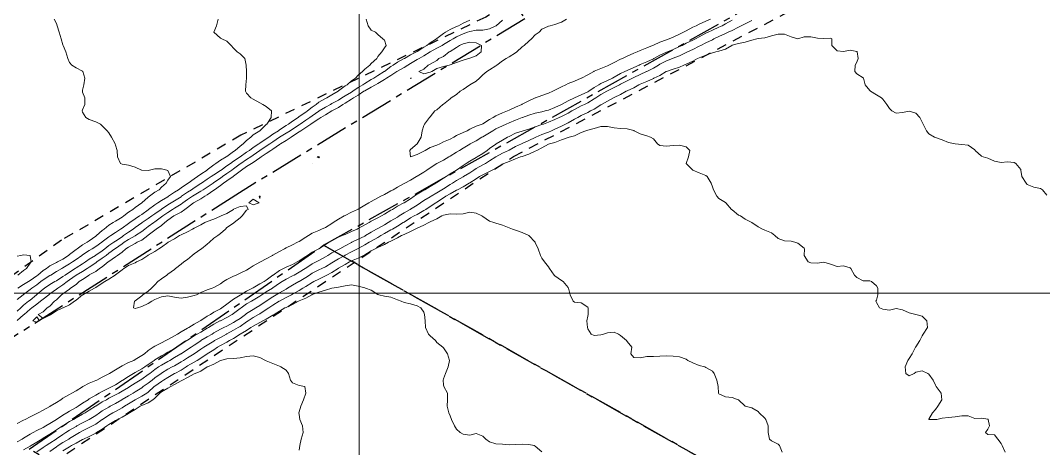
# Model space of a CAD drawing. Header units: centimetres. Extents: x 0 to 642158, y -847 to 649707.
# Drawn here: x 617041 to 617119, y 619975.5 to 620008.1 of the extents above; entities that cross this region are included whole.
import ezdxf

# ---------------------------------------------------------------- set-up
doc = ezdxf.new("R2010")
doc.units = ezdxf.units.CM
doc.header["$MEASUREMENT"] = 0
doc.linetypes.add('CENTERX2', pattern=[4, 2.5, -0.5, 0.5, -0.5])
doc.linetypes.add('JIS_02_0.7', pattern=[1.35, 0.75, -0.6])
for name, color, linetype, lineweight in [('MEV_grille', 254, 'Continuous', 9), ('WAL_parcellaire agricole', 7, 'JIS_02_0.7', 25), ('WAL_topographie 0.5', 253, 'Continuous', 20)]:
    doc.layers.add(name, color=color, linetype=linetype, lineweight=lineweight)
doc.layers.add('SPW_parcellaire cadastral', color=7, linetype='CENTERX2', lineweight=25, true_color=0xff0542)

# ---------------------------------------------------------------- blocks, each defined once
blk = doc.blocks.new('*U114')
at = {"layer": 'MEV_grille', "transparency": 33554687}
blk.add_lwpolyline([(-1338.461, 0), (1338.461, 0)], dxfattribs=at)
blk = doc.blocks.new('*U115')
at = {"layer": 'MEV_grille', "color": 0, "linetype": 'ByBlock', "lineweight": -2, "transparency": 16777216}
blk.add_blockref('*U114', (0, -2400), dxfattribs=at)
blk = doc.blocks.new('*U112')
at = {"layer": 'MEV_grille', "transparency": 33554687}
blk.add_lwpolyline([(0, 1825.476), (0, -1825.476)], dxfattribs=at)
blk = doc.blocks.new('*U113')
at = {"layer": 'MEV_grille', "color": 0, "linetype": 'ByBlock', "lineweight": -2, "transparency": 16777216}
blk.add_blockref('*U112', (1700, 0), dxfattribs=at)

msp = doc.modelspace()

# ---------------------------------------------------------------- linework, layer by layer
at = {"layer": 'SPW_parcellaire cadastral'}
for points in [[(617079.454, 620008.282), (617057.704, 619995.025), (617037.024, 619981.817), (616913.726, 620151.806), (616958.502, 620177.199), (617079.454, 620008.282)], [(617191.277, 619919.349), (617064.107, 619991.017), (617100.868, 620011.591), (617136.772, 620029.417), (617157.162, 620038.021), (617182.87, 620047.922), (617193.969, 620051.391), (617216.719, 620054.876), (617253.519, 620052.33), (617298.278, 620045.474), (617191.277, 619919.349)], [(617266.433, 619878.332), (617249.315, 619859.829), (617205.808, 619884.061), (617041.671, 619975.482), (617064.107, 619991.017), (617191.277, 619919.349), (617222.545, 619902.287), (617266.433, 619878.332)]]:
    msp.add_lwpolyline(points, dxfattribs=at)
at = {"layer": 'WAL_parcellaire agricole'}
for points in [[(617004.365, 620160.596), (617008.458, 620154.4), (617135.971, 620039.415), (617097.973, 620020.411), (617076.475, 620008.409), (617057.809, 619999.407), (617044.144, 619991.405), (617027.645, 619979.57), (617009.147, 619966.735), (616986.816, 619950.066), (616958.152, 619932.729), (616872.99, 619891.386), (616829.993, 619869.882)], [(616834.393, 619862.141), (616901.115, 619894.202), (616963.611, 619923.834), (616998.733, 619944.275), (617044.542, 619975.155), (617078.601, 619997.784), (617129.239, 620024.449), (617150.605, 620035.193), (617167.005, 620042.471), (617183.636, 620049.254), (617195.968, 620052.589), (617205.635, 620054.257), (617214.468, 620054.924), (617225.801, 620055.092), (617244.635, 620054.095), (617264.801, 620051.764), (617279.268, 620048.932), (617287.568, 620047.033), (617298.302, 620043.934), (617316.303, 620037.27), (617206.585, 619911.125), (617193.234, 619891.652), (617159.761, 619845.532), (616438.339, 619756.31)]]:
    msp.add_lwpolyline(points, dxfattribs=at)
at = {"layer": 'WAL_topographie 0.5'}
for points in [[(617067.368, 620008.25), (617067.5, 620007.75), (617067.75, 620007.417), (617068.063, 620007.25), (617068.25, 620007.074), (617068.643, 620006.75), (617068.75, 620006.635), (617068.889, 620006.25), (617068.75, 620006.071), (617068.55, 620005.75), (617068.25, 620005.412), (617068.164, 620005.25), (617067.75, 620004.879), (617067.632, 620004.75), (617067.25, 620004.439), (617067.088, 620004.25), (617066.75, 620003.976), (617066.535, 620003.75), (617066.25, 620003.559), (617065.905, 620003.25), (617065.75, 620003.161), (617065.25, 620002.784), (617065.214, 620002.75), (617064.75, 620002.489), (617064.362, 620002.25), (617064.25, 620002.202), (617063.75, 620001.924), (617063.549, 620001.75), (617063.25, 620001.55), (617062.876, 620001.25), (617062.75, 620001.164), (617062.25, 620000.818), (617062.168, 620000.75), (617061.75, 620000.478), (617061.438, 620000.25), (617061.25, 620000.138), (617060.75, 619999.811), (617060.669, 619999.75), (617060.25, 619999.486), (617059.935, 619999.25), (617059.75, 619999.127), (617059.25, 619998.794), (617059.188, 619998.75), (617058.75, 619998.46), (617058.472, 619998.25), (617058.25, 619998.103), (617057.75, 619997.754), (617057.744, 619997.75), (617057.25, 619997.416), (617057.012, 619997.25), (617056.75, 619997.068), (617056.301, 619996.75), (617056.25, 619996.715), (617055.75, 619996.382), (617055.556, 619996.25), (617055.25, 619996.055), (617054.8, 619995.75), (617054.75, 619995.717), (617054.25, 619995.389), (617054.045, 619995.25), (617053.75, 619995.064), (617053.294, 619994.75), (617053.25, 619994.721), (617052.75, 619994.407), (617052.502, 619994.25), (617052.25, 619994.094), (617051.75, 619993.765), (617051.727, 619993.75), (617051.25, 619993.424), (617051.018, 619993.25), (617050.75, 619993.059), (617050.298, 619992.75), (617050.25, 619992.716), (617049.75, 619992.363), (617049.601, 619992.25), (617049.25, 619992.012), (617048.874, 619991.75), (617048.75, 619991.673), (617048.25, 619991.342), (617048.116, 619991.25), (617047.75, 619990.991), (617047.442, 619990.75), (617047.25, 619990.606), (617046.75, 619990.255), (617046.742, 619990.25), (617046.25, 619989.947), (617045.972, 619989.75), (617045.75, 619989.603), (617045.25, 619989.288), (617045.191, 619989.25), (617044.75, 619988.977), (617044.411, 619988.75), (617044.25, 619988.635), (617043.75, 619988.314), (617043.642, 619988.25), (617043.25, 619988.018), (617042.85, 619987.75), (617042.75, 619987.675), (617042.25, 619987.26), (617042.238, 619987.25), (617041.75, 619986.847), (617041.631, 619986.75), (617041.25, 619986.443), (617041.035, 619986.25), (617040.75, 619985.986)], [(617056.071, 620008.25), (617055.962, 620007.75), (617055.75, 620007.25), (617056.25, 620006.81), (617056.365, 620006.75), (617056.75, 620006.558), (617057.058, 620006.25), (617057.25, 620006.033), (617057.533, 620005.75), (617057.75, 620005.599), (617058.109, 620005.25), (617058.214, 620004.75), (617058.239, 620004.25), (617058.24, 620003.75), (617058.192, 620003.25), (617058.169, 620002.75), (617058.25, 620002.615), (617058.578, 620002.25), (617058.75, 620002.156), (617059.25, 620001.87), (617059.489, 620001.75), (617059.75, 620001.6), (617060.139, 620001.25), (617060.123, 620000.75), (617059.798, 620000.25), (617059.75, 620000.215), (617059.266, 619999.75), (617059.25, 619999.74), (617058.75, 619999.421), (617058.573, 619999.25), (617058.25, 619999.011), (617057.996, 619998.75), (617057.75, 619998.573), (617057.387, 619998.25), (617057.25, 619998.157), (617056.75, 619997.784), (617056.7, 619997.75), (617056.25, 619997.508), (617055.89, 619997.25), (617055.75, 619997.159), (617055.25, 619996.762), (617055.237, 619996.75), (617054.75, 619996.434), (617054.498, 619996.25), (617054.25, 619996.088), (617053.791, 619995.75), (617053.75, 619995.723), (617053.25, 619995.392), (617053.056, 619995.25), (617052.75, 619995.055), (617052.297, 619994.75), (617052.25, 619994.721), (617051.75, 619994.42), (617051.489, 619994.25), (617051.25, 619994.097), (617050.777, 619993.75), (617050.75, 619993.73), (617050.25, 619993.37), (617050.077, 619993.25), (617049.75, 619993.041), (617049.336, 619992.75), (617049.25, 619992.685), (617048.75, 619992.321), (617048.646, 619992.25), (617048.25, 619991.99), (617047.905, 619991.75), (617047.75, 619991.649), (617047.25, 619991.275), (617047.218, 619991.25), (617046.75, 619990.917), (617046.482, 619990.75), (617046.25, 619990.612), (617045.75, 619990.289), (617045.696, 619990.25), (617045.25, 619989.939), (617044.983, 619989.75), (617044.75, 619989.6), (617044.25, 619989.3), (617044.154, 619989.25), (617043.75, 619989.016), (617043.316, 619988.75), (617043.25, 619988.71), (617042.75, 619988.383), (617042.564, 619988.25), (617042.25, 619988.015), (617041.886, 619987.75), (617041.75, 619987.639), (617041.25, 619987.268), (617041.223, 619987.25), (617040.75, 619986.888)], [(617075.25, 620008.183), (617074.75, 620007.953), (617074.394, 620007.75), (617074.25, 620007.691), (617073.75, 620007.46), (617073.416, 620007.25), (617073.25, 620007.161), (617072.75, 620006.773), (617072.726, 620006.75), (617072.25, 620006.451), (617071.989, 620006.25), (617071.75, 620006.11), (617071.25, 620005.783), (617071.201, 620005.75), (617070.75, 620005.527), (617070.272, 620005.25), (617070.25, 620005.238), (617069.75, 620004.973), (617069.425, 620004.75), (617069.25, 620004.638), (617068.75, 620004.257), (617068.741, 620004.25), (617068.25, 620003.965), (617067.933, 620003.75), (617067.75, 620003.645), (617067.25, 620003.354), (617067.101, 620003.25), (617066.75, 620003.034), (617066.337, 620002.75), (617066.25, 620002.696), (617065.75, 620002.405), (617065.518, 620002.25), (617065.25, 620002.084), (617064.75, 620001.809), (617064.641, 620001.75), (617064.25, 620001.544), (617063.785, 620001.25), (617063.75, 620001.228), (617063.25, 620000.886), (617063.064, 620000.75), (617062.75, 620000.539), (617062.327, 620000.25), (617062.25, 620000.198), (617061.75, 619999.87), (617061.564, 619999.75), (617061.25, 619999.554), (617060.761, 619999.25), (617060.75, 619999.243), (617060.25, 619998.908), (617060.023, 619998.75), (617059.75, 619998.572), (617059.265, 619998.25), (617059.25, 619998.239), (617058.75, 619997.882), (617058.558, 619997.75), (617058.25, 619997.552), (617057.802, 619997.25), (617057.75, 619997.213), (617057.25, 619996.845), (617057.12, 619996.75), (617056.75, 619996.487), (617056.412, 619996.25), (617056.25, 619996.14), (617055.75, 619995.793), (617055.686, 619995.75), (617055.25, 619995.456), (617054.944, 619995.25), (617054.75, 619995.129), (617054.25, 619994.828), (617054.133, 619994.75), (617053.75, 619994.494), (617053.389, 619994.25), (617053.25, 619994.155), (617052.75, 619993.847), (617052.599, 619993.75), (617052.25, 619993.526), (617051.85, 619993.25), (617051.75, 619993.176), (617051.25, 619992.812), (617051.165, 619992.75), (617050.75, 619992.442), (617050.486, 619992.25), (617050.25, 619992.071), (617049.774, 619991.75), (617049.75, 619991.736), (617049.25, 619991.458), (617048.925, 619991.25), (617048.75, 619991.129), (617048.25, 619990.779), (617048.211, 619990.75), (617047.75, 619990.41), (617047.542, 619990.25), (617047.25, 619990.028), (617046.839, 619989.75), (617046.75, 619989.687), (617046.25, 619989.351), (617046.103, 619989.25), (617045.75, 619989.03), (617045.268, 619988.75), (617045.25, 619988.738), (617044.75, 619988.386), (617044.567, 619988.25), (617044.25, 619988.014), (617043.849, 619987.75), (617043.75, 619987.677), (617043.25, 619987.315), (617043.166, 619987.25), (617042.75, 619986.922), (617042.538, 619986.75), (617042.25, 619986.534), (617041.874, 619986.25), (617041.75, 619986.153), (617041.285, 619985.75), (617041.25, 619985.717), (617040.75, 619985.298)], [(617043.583, 620008.25), (617043.75, 620007.929), (617043.813, 620007.75), (617043.95, 620007.25), (617044.119, 620006.75), (617044.25, 620006.288), (617044.263, 620006.25), (617044.462, 620005.75), (617044.614, 620005.25), (617044.75, 620004.95), (617044.917, 620004.75), (617045.25, 620004.543), (617045.75, 620004.273), (617045.763, 620004.25), (617045.913, 620003.75), (617045.837, 620003.25), (617045.75, 620002.841), (617045.729, 620002.75), (617045.75, 620002.679), (617045.912, 620002.25), (617045.912, 620001.75), (617045.75, 620001.344), (617045.712, 620001.25), (617045.75, 620001.156), (617045.991, 620000.75), (617046.25, 620000.61), (617046.75, 620000.424), (617047.114, 620000.25), (617047.25, 620000.125), (617047.61, 619999.75), (617047.75, 619999.575), (617047.96, 619999.25), (617048.221, 619998.75), (617048.25, 619998.639), (617048.375, 619998.25), (617048.404, 619997.75), (617048.641, 619997.25), (617048.75, 619997.199), (617049.25, 619997.112), (617049.75, 619996.972), (617050.233, 619996.75), (617050.25, 619996.743), (617050.75, 619996.728), (617050.844, 619996.75), (617051.25, 619996.852), (617051.75, 619996.848), (617052.156, 619996.75), (617052.25, 619996.705), (617052.442, 619996.25), (617052.25, 619995.977), (617052.126, 619995.75), (617051.75, 619995.436), (617051.577, 619995.25), (617051.25, 619995.066), (617050.858, 619994.75), (617050.75, 619994.686), (617050.252, 619994.25), (617050.25, 619994.249), (617049.75, 619993.897), (617049.586, 619993.75), (617049.25, 619993.534), (617048.895, 619993.25), (617048.75, 619993.155), (617048.25, 619992.856), (617048.083, 619992.75), (617047.75, 619992.551), (617047.393, 619992.25), (617047.25, 619992.145), (617046.806, 619991.75), (617046.75, 619991.709), (617046.25, 619991.355), (617046.103, 619991.25), (617045.75, 619991.046), (617045.323, 619990.75), (617045.25, 619990.701), (617044.75, 619990.311), (617044.679, 619990.25), (617044.25, 619989.968), (617043.84, 619989.75), (617043.75, 619989.706), (617043.25, 619989.451), (617042.987, 619989.25), (617042.75, 619989.084), (617042.336, 619988.75), (617042.25, 619988.689), (617041.75, 619988.333), (617041.624, 619988.25), (617041.25, 619988.017), (617040.804, 619987.75)], [(617082.635, 620008.25), (617082.25, 620008.009), (617081.75, 620007.853), (617081.375, 620007.75), (617081.25, 620007.721), (617080.75, 620007.483), (617080.556, 620007.25), (617080.25, 620007.042), (617079.952, 620006.75), (617079.75, 620006.575), (617079.401, 620006.25), (617079.25, 620006.129), (617078.838, 620005.75), (617078.75, 620005.68), (617078.25, 620005.381), (617078.033, 620005.25), (617077.75, 620005.07), (617077.317, 620004.75), (617077.25, 620004.693), (617076.75, 620004.397), (617076.555, 620004.25), (617076.25, 620003.995), (617076.008, 620003.75), (617075.75, 620003.535), (617075.26, 620003.25), (617075.25, 620003.244), (617074.75, 620002.897), (617074.522, 620002.75), (617074.25, 620002.508), (617073.835, 620002.25), (617073.75, 620002.172), (617073.25, 620001.779), (617073.205, 620001.75), (617072.75, 620001.345), (617072.602, 620001.25), (617072.25, 620000.798), (617072.192, 620000.75), (617071.803, 620000.25), (617071.75, 620000.139), (617071.633, 619999.75), (617071.554, 619999.25), (617071.25, 619998.75), (617071.25, 619998.75), (617070.75, 619998.318), (617070.686, 619998.25), (617070.75, 619997.75), (617071.25, 619997.934), (617071.75, 619998.197), (617071.866, 619998.25), (617072.25, 619998.472), (617072.75, 619998.653), (617072.97, 619998.75), (617073.25, 619998.898), (617073.75, 619999.109), (617074.051, 619999.25), (617074.25, 619999.38), (617074.75, 619999.618), (617075.051, 619999.75), (617075.25, 619999.866), (617075.75, 620000.081), (617076.201, 620000.25), (617076.25, 620000.278), (617076.75, 620000.6), (617077.045, 620000.75), (617077.25, 620000.877), (617077.75, 620001.1), (617078.143, 620001.25), (617078.25, 620001.302), (617078.75, 620001.536), (617079.235, 620001.75), (617079.25, 620001.758), (617079.75, 620002.035), (617080.25, 620002.249), (617080.254, 620002.25), (617080.75, 620002.419), (617081.25, 620002.596), (617081.591, 620002.75), (617081.75, 620002.828), (617082.25, 620003.094), (617082.572, 620003.25), (617082.75, 620003.337), (617083.25, 620003.531), (617083.75, 620003.74), (617083.767, 620003.75), (617084.25, 620004.002), (617084.705, 620004.25), (617084.75, 620004.273), (617085.25, 620004.483), (617085.75, 620004.695), (617085.859, 620004.75), (617086.25, 620004.946), (617086.75, 620005.187), (617086.892, 620005.25), (617087.25, 620005.419), (617087.75, 620005.657), (617088.007, 620005.75), (617088.25, 620005.848), (617088.75, 620006.058), (617089.193, 620006.25), (617089.25, 620006.274), (617089.75, 620006.494), (617090.25, 620006.681), (617090.442, 620006.75), (617090.75, 620006.876), (617091.25, 620007.113), (617091.544, 620007.25), (617091.75, 620007.361), (617092.25, 620007.628), (617092.51, 620007.75), (617092.75, 620007.871), (617093.25, 620008.101), (617093.614, 620008.25)], [(617040.75, 619977.433), (617041.25, 619977.691), (617041.371, 619977.75), (617041.75, 619977.943), (617042.25, 619978.199), (617042.358, 619978.25), (617042.75, 619978.463), (617043.25, 619978.738), (617043.271, 619978.75), (617043.75, 619979.048), (617044.083, 619979.25), (617044.25, 619979.355), (617044.75, 619979.652), (617044.929, 619979.75), (617045.25, 619979.934), (617045.75, 619980.239), (617045.77, 619980.25), (617046.25, 619980.507), (617046.75, 619980.714), (617046.829, 619980.75), (617047.25, 619980.972), (617047.75, 619981.221), (617047.805, 619981.25), (617048.25, 619981.514), (617048.637, 619981.75), (617048.75, 619981.824), (617049.25, 619982.079), (617049.654, 619982.25), (617049.75, 619982.302), (617050.25, 619982.608), (617050.453, 619982.75), (617050.75, 619982.99), (617051.123, 619983.25), (617051.25, 619983.335), (617051.75, 619983.596), (617052.083, 619983.75), (617052.25, 619983.845), (617052.75, 619984.125), (617052.968, 619984.25), (617053.25, 619984.427), (617053.75, 619984.707), (617053.833, 619984.75), (617054.25, 619984.996), (617054.7, 619985.25), (617054.75, 619985.285), (617055.25, 619985.621), (617055.486, 619985.75), (617055.75, 619985.914), (617056.25, 619986.178), (617056.368, 619986.25), (617056.75, 619986.534), (617057.049, 619986.75), (617057.25, 619986.899), (617057.75, 619987.22), (617057.805, 619987.25), (617058.25, 619987.514), (617058.702, 619987.75), (617058.75, 619987.776), (617059.25, 619988.068), (617059.578, 619988.25), (617059.75, 619988.369), (617060.25, 619988.74), (617060.263, 619988.75), (617060.75, 619989.101), (617061.067, 619989.25), (617061.25, 619989.339), (617061.75, 619989.558), (617062.111, 619989.75), (617062.25, 619989.84), (617062.75, 619990.172), (617062.887, 619990.25), (617063.25, 619990.481), (617063.75, 619990.746), (617063.756, 619990.75), (617064.25, 619991.08), (617064.531, 619991.25), (617064.75, 619991.39), (617065.25, 619991.636), (617065.526, 619991.75), (617065.75, 619991.851), (617066.25, 619992.064), (617066.686, 619992.25), (617066.75, 619992.284), (617067.25, 619992.566), (617067.584, 619992.75), (617067.75, 619992.852), (617068.25, 619993.113), (617068.518, 619993.25), (617068.75, 619993.389), (617069.25, 619993.687), (617069.36, 619993.75), (617069.75, 619993.999), (617070.228, 619994.25), (617070.25, 619994.263), (617070.75, 619994.567), (617071.031, 619994.75), (617071.25, 619994.902), (617071.75, 619995.207), (617071.833, 619995.25), (617072.25, 619995.505), (617072.673, 619995.75), (617072.75, 619995.804), (617073.25, 619996.131), (617073.445, 619996.25), (617073.75, 619996.454), (617074.25, 619996.748), (617074.254, 619996.75), (617074.75, 619997.099), (617074.987, 619997.25), (617075.25, 619997.434), (617075.75, 619997.708), (617075.831, 619997.75), (617076.25, 619998.006), (617076.588, 619998.25), (617076.75, 619998.384), (617077.25, 619998.733), (617077.28, 619998.75), (617077.75, 619999.03), (617078.142, 619999.25), (617078.25, 619999.307), (617078.75, 619999.552), (617079.25, 619999.723), (617079.339, 619999.75), (617079.75, 619999.873), (617080.25, 620000.043), (617080.75, 620000.21), (617080.865, 620000.25), (617081.25, 620000.39), (617081.75, 620000.595), (617082.083, 620000.75), (617082.25, 620000.834), (617082.75, 620001.09), (617083.043, 620001.25), (617083.25, 620001.372), (617083.75, 620001.635), (617083.99, 620001.75), (617084.25, 620001.879), (617084.75, 620002.171), (617084.869, 620002.25), (617085.25, 620002.504), (617085.698, 620002.75), (617085.75, 620002.779), (617086.25, 620003.031), (617086.674, 620003.25), (617086.75, 620003.291), (617087.25, 620003.556), (617087.655, 620003.75), (617087.75, 620003.795), (617088.25, 620004.035), (617088.716, 620004.25), (617088.75, 620004.266), (617089.25, 620004.509), (617089.651, 620004.75), (617089.75, 620004.808), (617090.25, 620005.073), (617090.697, 620005.25), (617090.75, 620005.27), (617091.25, 620005.459), (617091.75, 620005.699), (617091.847, 620005.75), (617092.25, 620005.944), (617092.75, 620006.193), (617092.867, 620006.25), (617093.25, 620006.438), (617093.75, 620006.684), (617093.866, 620006.75), (617094.25, 620006.937), (617094.75, 620007.162), (617094.946, 620007.25), (617095.25, 620007.385), (617095.75, 620007.64), (617095.94, 620007.75), (617096.25, 620007.9), (617096.75, 620008.157)], [(617077.75, 620008.162), (617077.256, 620007.75), (617077.25, 620007.746), (617076.75, 620007.513), (617076.25, 620007.418), (617075.75, 620007.403), (617075.25, 620007.313), (617075.092, 620007.25), (617074.75, 620007.128), (617074.25, 620006.897), (617073.991, 620006.75), (617073.75, 620006.609), (617073.25, 620006.315), (617073.143, 620006.25), (617072.75, 620006.033), (617072.25, 620005.756), (617072.24, 620005.75), (617071.75, 620005.451), (617071.395, 620005.25), (617071.25, 620005.161), (617070.75, 620004.88), (617070.527, 620004.75), (617070.25, 620004.569), (617069.75, 620004.281), (617069.703, 620004.25), (617069.25, 620003.955), (617068.918, 620003.75), (617068.75, 620003.643), (617068.25, 620003.353), (617068.07, 620003.25), (617067.75, 620003.058), (617067.25, 620002.785), (617067.195, 620002.75), (617066.75, 620002.449), (617066.403, 620002.25), (617066.25, 620002.154), (617065.75, 620001.85), (617065.588, 620001.75), (617065.25, 620001.517), (617064.75, 620001.26), (617064.732, 620001.25), (617064.25, 620000.953), (617063.899, 620000.75), (617063.75, 620000.652), (617063.25, 620000.326), (617063.133, 620000.25), (617062.75, 619999.99), (617062.373, 619999.75), (617062.25, 619999.655), (617061.75, 619999.32), (617061.634, 619999.25), (617061.25, 619998.993), (617060.835, 619998.75), (617060.75, 619998.687), (617060.25, 619998.352), (617060.082, 619998.25), (617059.75, 619998.02), (617059.349, 619997.75), (617059.25, 619997.67), (617058.75, 619997.336), (617058.609, 619997.25), (617058.25, 619997.008), (617057.865, 619996.75), (617057.75, 619996.652), (617057.25, 619996.277), (617057.211, 619996.25), (617056.75, 619995.928), (617056.479, 619995.75), (617056.25, 619995.57), (617055.794, 619995.25), (617055.75, 619995.21), (617055.25, 619994.855), (617055.066, 619994.75), (617054.75, 619994.554), (617054.25, 619994.276), (617054.211, 619994.25), (617053.75, 619993.89), (617053.527, 619993.75), (617053.25, 619993.542), (617052.75, 619993.274), (617052.711, 619993.25), (617052.25, 619992.919), (617052.007, 619992.75), (617051.75, 619992.519), (617051.353, 619992.25), (617051.25, 619992.165), (617050.75, 619991.778), (617050.712, 619991.75), (617050.25, 619991.402), (617049.912, 619991.25), (617049.75, 619991.155), (617049.25, 619990.876), (617049.053, 619990.75), (617048.75, 619990.484), (617048.396, 619990.25), (617048.25, 619990.127), (617047.75, 619989.789), (617047.696, 619989.75), (617047.25, 619989.379), (617047.038, 619989.25), (617046.75, 619989.022), (617046.25, 619988.755), (617046.242, 619988.75), (617045.75, 619988.403), (617045.481, 619988.25), (617045.25, 619988.037), (617044.831, 619987.75), (617044.75, 619987.676), (617044.25, 619987.318), (617044.151, 619987.25), (617043.75, 619986.87), (617043.596, 619986.75), (617043.25, 619986.388), (617043.05, 619986.25), (617042.75, 619985.948), (617042.359, 619985.75), (617042.75, 619985.445), (617043.25, 619985.704), (617043.315, 619985.75), (617043.75, 619986.034), (617044.25, 619986.243), (617044.267, 619986.25), (617044.75, 619986.48), (617045.14, 619986.75), (617045.25, 619986.845), (617045.75, 619987.246), (617045.757, 619987.25), (617046.25, 619987.511), (617046.664, 619987.75), (617046.75, 619987.808), (617047.25, 619988.135), (617047.434, 619988.25), (617047.75, 619988.44), (617048.223, 619988.75), (617048.25, 619988.768), (617048.75, 619989.151), (617048.879, 619989.25), (617049.25, 619989.467), (617049.75, 619989.689), (617049.865, 619989.75), (617050.25, 619989.932), (617050.714, 619990.25), (617050.75, 619990.275), (617051.25, 619990.552), (617051.551, 619990.75), (617051.75, 619990.867), (617052.25, 619991.24), (617052.264, 619991.25), (617052.75, 619991.514), (617053.139, 619991.75), (617053.25, 619991.807), (617053.75, 619992.048), (617054.126, 619992.25), (617054.25, 619992.31), (617054.75, 619992.576), (617055.065, 619992.75), (617055.25, 619992.836), (617055.75, 619993.019), (617056.25, 619993.228), (617056.298, 619993.25), (617056.75, 619993.429), (617057.236, 619993.75), (617057.25, 619993.758), (617057.75, 619993.966), (617058.25, 619994.025), (617058.367, 619993.75), (617058.25, 619993.683), (617057.905, 619993.25), (617057.75, 619993.117), (617057.31, 619992.75), (617057.25, 619992.709), (617056.75, 619992.375), (617056.644, 619992.25), (617056.25, 619991.908), (617056.056, 619991.75), (617055.75, 619991.55), (617055.426, 619991.25), (617055.25, 619991.09), (617054.806, 619990.75), (617054.75, 619990.711), (617054.25, 619990.374), (617054.093, 619990.25), (617053.75, 619989.945), (617053.469, 619989.75), (617053.25, 619989.57), (617052.823, 619989.25), (617052.75, 619989.177), (617052.25, 619988.805), (617052.167, 619988.75), (617051.75, 619988.448), (617051.489, 619988.25), (617051.25, 619987.994), (617050.988, 619987.75), (617050.75, 619987.512), (617050.337, 619987.25), (617050.25, 619987.158), (617049.75, 619986.793), (617049.693, 619986.75), (617049.639, 619986.25), (617049.75, 619986.206), (617049.938, 619986.25), (617050.25, 619986.35), (617050.75, 619986.593), (617051.026, 619986.75), (617051.25, 619986.889), (617051.75, 619987.081), (617052.25, 619987.157), (617052.75, 619987.071), (617053.25, 619987), (617053.75, 619987.073), (617054.25, 619987.181), (617054.429, 619987.25), (617054.75, 619987.415), (617055.25, 619987.622), (617055.625, 619987.75), (617055.75, 619987.804), (617056.25, 619988.089), (617056.492, 619988.25), (617056.75, 619988.415), (617057.25, 619988.663), (617057.444, 619988.75), (617057.75, 619988.895), (617058.25, 619989.128), (617058.454, 619989.25), (617058.75, 619989.454), (617059.25, 619989.719), (617059.306, 619989.75), (617059.75, 619989.984), (617060.226, 619990.25), (617060.25, 619990.264), (617060.75, 619990.547), (617061.134, 619990.75), (617061.25, 619990.811), (617061.75, 619991.058), (617062.128, 619991.25), (617062.25, 619991.317), (617062.75, 619991.633), (617062.956, 619991.75), (617063.25, 619991.928), (617063.75, 619992.154), (617063.967, 619992.25), (617064.25, 619992.369), (617064.75, 619992.686), (617064.846, 619992.75), (617065.25, 619993.016), (617065.68, 619993.25), (617065.75, 619993.287), (617066.25, 619993.533), (617066.703, 619993.75), (617066.75, 619993.775), (617067.25, 619994.07), (617067.552, 619994.25), (617067.75, 619994.36), (617068.25, 619994.62), (617068.479, 619994.75), (617068.75, 619994.886), (617069.25, 619995.156), (617069.409, 619995.25), (617069.75, 619995.433), (617070.25, 619995.72), (617070.306, 619995.75), (617070.75, 619995.97), (617071.185, 619996.25), (617071.25, 619996.289), (617071.75, 619996.596), (617071.986, 619996.75), (617072.25, 619996.918), (617072.75, 619997.248), (617072.754, 619997.25), (617073.25, 619997.506), (617073.665, 619997.75), (617073.75, 619997.8), (617074.25, 619998.103), (617074.475, 619998.25), (617074.75, 619998.411), (617075.25, 619998.726), (617075.292, 619998.75), (617075.75, 619998.987), (617076.168, 619999.25), (617076.25, 619999.291), (617076.75, 619999.581), (617077.023, 619999.75), (617077.25, 619999.879), (617077.75, 620000.117), (617078.039, 620000.25), (617078.25, 620000.341), (617078.75, 620000.547), (617079.25, 620000.745), (617079.265, 620000.75), (617079.75, 620000.933), (617080.25, 620001.083), (617080.75, 620001.191), (617080.994, 620001.25), (617081.25, 620001.318), (617081.75, 620001.522), (617082.238, 620001.75), (617082.25, 620001.756), (617082.75, 620002.027), (617083.238, 620002.25), (617083.25, 620002.256), (617083.75, 620002.472), (617084.25, 620002.702), (617084.329, 620002.75), (617084.75, 620003.043), (617085.104, 620003.25), (617085.25, 620003.335), (617085.75, 620003.578), (617086.124, 620003.75), (617086.25, 620003.815), (617086.75, 620004.094), (617087.074, 620004.25), (617087.25, 620004.343), (617087.75, 620004.572), (617088.18, 620004.75), (617088.25, 620004.78), (617088.75, 620004.993), (617089.25, 620005.227), (617089.291, 620005.25), (617089.75, 620005.51), (617090.25, 620005.723), (617090.323, 620005.75), (617090.75, 620005.936), (617091.25, 620006.161), (617091.441, 620006.25), (617091.75, 620006.409), (617092.25, 620006.641), (617092.465, 620006.75), (617092.75, 620006.913), (617093.25, 620007.168), (617093.425, 620007.25), (617093.75, 620007.41), (617094.25, 620007.642), (617094.488, 620007.75), (617094.75, 620007.888), (617095.25, 620008.162)], [(617040.75, 619976.049), (617041.14, 619976.25), (617041.25, 619976.318), (617041.75, 619976.632), (617041.973, 619976.75), (617042.25, 619976.899), (617042.75, 619977.141), (617042.938, 619977.25), (617043.25, 619977.442), (617043.75, 619977.742), (617043.764, 619977.75), (617044.25, 619978.076), (617044.55, 619978.25), (617044.75, 619978.377), (617045.25, 619978.659), (617045.404, 619978.75), (617045.75, 619978.979), (617046.162, 619979.25), (617046.25, 619979.311), (617046.75, 619979.605), (617047.021, 619979.75), (617047.25, 619979.874), (617047.75, 619980.122), (617048.013, 619980.25), (617048.25, 619980.385), (617048.75, 619980.704), (617048.822, 619980.75), (617049.25, 619981.031), (617049.626, 619981.25), (617049.75, 619981.32), (617050.25, 619981.6), (617050.484, 619981.75), (617050.75, 619981.926), (617051.195, 619982.25), (617051.25, 619982.292), (617051.75, 619982.6), (617052.041, 619982.75), (617052.25, 619982.866), (617052.75, 619983.157), (617052.901, 619983.25), (617053.25, 619983.479), (617053.679, 619983.75), (617053.75, 619983.797), (617054.25, 619984.112), (617054.489, 619984.25), (617054.75, 619984.404), (617055.25, 619984.697), (617055.338, 619984.75), (617055.75, 619985.015), (617056.216, 619985.25), (617056.25, 619985.269), (617056.75, 619985.522), (617057.144, 619985.75), (617057.25, 619985.827), (617057.75, 619986.197), (617057.825, 619986.25), (617058.25, 619986.547), (617058.614, 619986.75), (617058.75, 619986.829), (617059.25, 619987.14), (617059.419, 619987.25), (617059.75, 619987.463), (617060.228, 619987.75), (617060.25, 619987.765), (617060.75, 619988.122), (617060.959, 619988.25), (617061.25, 619988.438), (617061.75, 619988.688), (617061.866, 619988.75), (617062.25, 619988.957), (617062.702, 619989.25), (617062.75, 619989.284), (617063.25, 619989.606), (617063.541, 619989.75), (617063.75, 619989.864), (617064.25, 619990.142), (617064.443, 619990.25), (617064.75, 619990.43), (617065.25, 619990.696), (617065.349, 619990.75), (617065.75, 619990.975), (617066.25, 619991.239), (617066.273, 619991.25), (617066.75, 619991.475), (617067.25, 619991.721), (617067.303, 619991.75), (617067.75, 619992.013), (617068.157, 619992.25), (617068.25, 619992.305), (617068.75, 619992.582), (617069.046, 619992.75), (617069.25, 619992.873), (617069.75, 619993.163), (617069.886, 619993.25), (617070.25, 619993.486), (617070.711, 619993.75), (617070.75, 619993.773), (617071.25, 619994.074), (617071.513, 619994.25), (617071.75, 619994.421), (617072.25, 619994.716), (617072.305, 619994.75), (617072.75, 619995.012), (617073.126, 619995.25), (617073.25, 619995.33), (617073.75, 619995.636), (617073.942, 619995.75), (617074.25, 619995.947), (617074.75, 619996.24), (617074.767, 619996.25), (617075.25, 619996.55), (617075.565, 619996.75), (617075.75, 619996.868), (617076.25, 619997.139), (617076.444, 619997.25), (617076.75, 619997.448), (617077.231, 619997.75), (617077.25, 619997.763), (617077.75, 619998.033), (617078.213, 619998.25), (617078.25, 619998.27), (617078.75, 619998.54), (617079.192, 619998.75), (617079.25, 619998.778), (617079.75, 619998.989), (617080.25, 619999.231), (617080.289, 619999.25), (617080.75, 619999.449), (617081.25, 619999.647), (617081.475, 619999.75), (617081.75, 619999.867), (617082.25, 620000.099), (617082.545, 620000.25), (617082.75, 620000.35), (617083.25, 620000.615), (617083.481, 620000.75), (617083.75, 620000.894), (617084.25, 620001.129), (617084.468, 620001.25), (617084.75, 620001.398), (617085.25, 620001.726), (617085.288, 620001.75), (617085.75, 620002.005), (617086.2, 620002.25), (617086.25, 620002.274), (617086.75, 620002.509), (617087.182, 620002.75), (617087.25, 620002.784), (617087.75, 620003.023), (617088.15, 620003.25), (617088.25, 620003.295), (617088.75, 620003.492), (617089.25, 620003.727), (617089.294, 620003.75), (617089.75, 620003.961), (617090.23, 620004.25), (617090.25, 620004.261), (617090.75, 620004.43), (617091.25, 620004.585), (617091.573, 620004.75), (617091.75, 620004.821), (617092.25, 620005.052), (617092.607, 620005.25), (617092.75, 620005.308), (617093.25, 620005.499), (617093.75, 620005.68), (617094.009, 620005.75), (617094.25, 620005.81), (617094.75, 620005.966), (617095.226, 620006.25), (617095.25, 620006.259), (617095.75, 620006.401), (617096.25, 620006.502), (617096.75, 620006.637), (617097.129, 620006.75), (617097.25, 620006.782), (617097.75, 620006.837), (617098.25, 620006.968), (617098.75, 620007.114), (617099.25, 620007.094), (617099.75, 620006.888), (617100.25, 620006.75), (617100.75, 620006.9), (617101.25, 620006.888), (617101.75, 620006.811), (617102.25, 620006.784), (617102.75, 620006.788), (617102.85, 620006.75), (617102.861, 620006.25), (617103.25, 620005.846), (617103.75, 620005.781), (617104.25, 620005.882), (617104.75, 620005.79), (617104.792, 620005.75), (617104.859, 620005.25), (617104.75, 620004.981), (617104.63, 620004.75), (617104.611, 620004.25), (617104.75, 620004.083), (617105.25, 620003.774), (617105.269, 620003.75), (617105.404, 620003.25), (617105.75, 620002.8), (617105.794, 620002.75), (617106.25, 620002.488), (617106.63, 620002.25), (617106.75, 620002.143), (617107.056, 620001.75), (617107.25, 620001.432), (617107.432, 620001.25), (617107.75, 620001.091), (617108.25, 620001.128), (617108.75, 620001.238), (617109.25, 620001.074), (617109.566, 620000.75), (617109.75, 620000.4), (617109.825, 620000.25), (617110.058, 619999.75), (617110.25, 619999.516), (617110.675, 619999.25), (617110.75, 619999.22), (617111.25, 619999.05), (617111.75, 619998.859), (617112.25, 619998.75), (617112.25, 619998.75), (617112.75, 619998.708), (617113.25, 619998.635), (617113.75, 619998.281), (617113.779, 619998.25), (617114.25, 619997.816), (617114.397, 619997.75), (617114.75, 619997.645), (617115.25, 619997.437), (617115.75, 619997.313), (617116.25, 619997.386), (617116.75, 619997.314), (617116.887, 619997.25), (617117.25, 619996.779), (617117.263, 619996.75), (617117.343, 619996.25), (617117.653, 619995.75), (617117.75, 619995.646), (617118.25, 619995.454), (617118.75, 619995.345), (617118.904, 619995.25), (617119.25, 619994.841)], [(617072.25, 620004.204), (617072.36, 620004.25), (617072.75, 620004.489), (617073.25, 620004.642), (617073.683, 620004.75), (617073.75, 620004.773), (617074.25, 620004.956), (617074.75, 620005.133), (617075.151, 620005.25), (617075.25, 620005.285), (617075.75, 620005.446), (617076.138, 620005.75), (617076.141, 620006.25), (617075.75, 620006.434), (617075.25, 620006.492), (617074.75, 620006.368), (617074.478, 620006.25), (617074.25, 620006.086), (617073.75, 620005.781), (617073.691, 620005.75), (617073.25, 620005.398), (617072.888, 620005.25), (617072.75, 620005.097), (617072.25, 620004.827), (617072.079, 620004.75), (617071.75, 620004.429), (617071.362, 620004.25), (617071.75, 620004.077), (617072.25, 620004.204)], [(617070.75, 620003.737), (617070.803, 620003.75), (617070.75, 620003.756), (617070.735, 620003.75), (617070.75, 620003.737)], [(617041.25, 619975.432), (617041.75, 619975.705), (617041.822, 619975.75), (617042.25, 619976.023), (617042.635, 619976.25), (617042.75, 619976.315), (617043.25, 619976.618), (617043.453, 619976.75), (617043.75, 619976.949), (617044.219, 619977.25), (617044.25, 619977.27), (617044.75, 619977.579), (617045.063, 619977.75), (617045.25, 619977.861), (617045.75, 619978.15), (617045.93, 619978.25), (617046.25, 619978.45), (617046.73, 619978.75), (617046.75, 619978.763), (617047.25, 619979.081), (617047.556, 619979.25), (617047.75, 619979.358), (617048.25, 619979.613), (617048.508, 619979.75), (617048.75, 619979.893), (617049.25, 619980.192), (617049.343, 619980.25), (617049.75, 619980.515), (617050.138, 619980.75), (617050.25, 619980.82), (617050.75, 619981.162), (617050.866, 619981.25), (617051.25, 619981.552), (617051.539, 619981.75), (617051.75, 619981.891), (617052.25, 619982.173), (617052.39, 619982.25), (617052.75, 619982.458), (617053.246, 619982.75), (617053.25, 619982.753), (617053.75, 619983.074), (617054.019, 619983.25), (617054.25, 619983.408), (617054.75, 619983.741), (617054.765, 619983.75), (617055.25, 619984.037), (617055.612, 619984.25), (617055.75, 619984.335), (617056.25, 619984.614), (617056.521, 619984.75), (617056.75, 619984.863), (617057.25, 619985.122), (617057.464, 619985.25), (617057.75, 619985.449), (617058.174, 619985.75), (617058.25, 619985.807), (617058.75, 619986.128), (617058.951, 619986.25), (617059.25, 619986.433), (617059.73, 619986.75), (617059.75, 619986.764), (617060.25, 619987.093), (617060.51, 619987.25), (617060.75, 619987.4), (617061.25, 619987.681), (617061.375, 619987.75), (617061.75, 619987.968), (617062.231, 619988.25), (617062.25, 619988.261), (617062.75, 619988.565), (617063.052, 619988.75), (617063.25, 619988.88), (617063.75, 619989.135), (617063.986, 619989.25), (617064.25, 619989.384), (617064.75, 619989.672), (617064.878, 619989.75), (617065.25, 619989.972), (617065.741, 619990.25), (617065.75, 619990.255), (617066.25, 619990.525), (617066.699, 619990.75), (617066.75, 619990.776), (617067.25, 619991.05), (617067.598, 619991.25), (617067.75, 619991.335), (617068.25, 619991.617), (617068.476, 619991.75), (617068.75, 619991.904), (617069.25, 619992.182), (617069.361, 619992.25), (617069.75, 619992.473), (617070.187, 619992.75), (617070.25, 619992.79), (617070.75, 619993.1), (617071.01, 619993.25), (617071.25, 619993.375), (617071.75, 619993.655), (617071.902, 619993.75), (617072.25, 619993.962), (617072.681, 619994.25), (617072.75, 619994.292), (617073.25, 619994.634), (617073.42, 619994.75), (617073.75, 619994.94), (617074.25, 619995.212), (617074.322, 619995.25), (617074.75, 619995.467), (617075.213, 619995.75), (617075.25, 619995.771), (617075.75, 619996.083), (617075.992, 619996.25), (617076.25, 619996.394), (617076.75, 619996.633), (617076.961, 619996.75), (617077.25, 619996.901), (617077.75, 619997.191), (617077.862, 619997.25), (617078.25, 619997.405), (617078.75, 619997.602), (617079.123, 619997.75), (617079.25, 619997.794), (617079.75, 619997.948), (617080.25, 619998.18), (617080.367, 619998.25), (617080.75, 619998.45), (617081.25, 619998.713), (617081.343, 619998.75), (617081.75, 619998.861), (617082.25, 619999.042), (617082.75, 619999.228), (617082.82, 619999.25), (617083.25, 619999.359), (617083.75, 619999.6), (617084.109, 619999.75), (617084.25, 619999.791), (617084.75, 619999.905), (617085.25, 620000.064), (617085.75, 620000.065), (617086.25, 619999.961), (617086.75, 619999.917), (617087.25, 619999.895), (617087.75, 619999.768), (617087.783, 619999.75), (617088.25, 619999.517), (617088.75, 619999.355), (617089.036, 619999.25), (617089.25, 619999.125), (617089.571, 619998.75), (617089.75, 619998.628), (617090.25, 619998.565), (617090.75, 619998.622), (617091.25, 619998.637), (617091.75, 619998.519), (617092.03, 619998.25), (617091.937, 619997.75), (617091.75, 619997.25), (617092.25, 619996.75), (617092.25, 619996.75), (617092.75, 619996.55), (617093.25, 619996.322), (617093.343, 619996.25), (617093.653, 619995.75), (617093.75, 619995.481), (617093.838, 619995.25), (617094.094, 619994.75), (617094.25, 619994.589), (617094.75, 619994.271), (617094.778, 619994.25), (617095.212, 619993.75), (617095.25, 619993.718), (617095.75, 619993.302), (617095.887, 619993.25), (617096.25, 619993), (617096.75, 619992.75), (617096.75, 619992.75), (617097.25, 619992.43), (617097.572, 619992.25), (617097.75, 619992.181), (617098.25, 619991.972), (617098.5, 619991.75), (617098.75, 619991.536), (617099.25, 619991.359), (617099.75, 619991.324), (617100.036, 619991.25), (617100.25, 619991.187), (617100.75, 619990.806), (617100.777, 619990.75), (617100.75, 619990.25), (617101.046, 619989.75), (617101.25, 619989.675), (617101.75, 619989.654), (617102.25, 619989.729), (617102.75, 619989.571), (617103.25, 619989.395), (617103.75, 619989.439), (617104.25, 619989.3), (617104.295, 619989.25), (617104.588, 619988.75), (617104.75, 619988.554), (617105.25, 619988.313), (617105.75, 619988.301), (617105.867, 619988.25), (617106.25, 619987.925), (617106.347, 619987.75), (617106.365, 619987.25), (617106.25, 619986.841), (617106.204, 619986.75), (617106.25, 619986.65), (617106.485, 619986.25), (617106.75, 619986.152), (617107.25, 619986.079), (617107.75, 619986.194), (617108.25, 619986.109), (617108.75, 619985.866), (617109.25, 619985.75), (617109.25, 619985.75), (617109.75, 619985.614), (617110.098, 619985.25), (617110.15, 619984.75), (617109.819, 619984.25), (617109.75, 619984.125), (617109.567, 619983.75), (617109.25, 619983.269), (617109.235, 619983.25), (617108.986, 619982.75), (617108.75, 619982.396), (617108.658, 619982.25), (617108.44, 619981.75), (617108.5, 619981.25), (617108.75, 619981.066), (617109.119, 619981.25), (617109.25, 619981.342), (617109.75, 619981.456), (617110.162, 619981.25), (617110.25, 619981.202), (617110.583, 619980.75), (617110.75, 619980.361), (617110.801, 619980.25), (617111.193, 619979.75), (617111.239, 619979.25), (617110.927, 619978.75), (617110.75, 619978.494), (617110.527, 619978.25), (617110.25, 619977.769), (617110.236, 619977.75), (617110.25, 619977.741), (617110.75, 619977.734), (617110.844, 619977.75), (617111.25, 619977.84), (617111.75, 619977.886), (617112.25, 619977.951), (617112.75, 619978.026), (617113.25, 619978.03), (617113.75, 619977.821), (617114.25, 619977.833), (617114.75, 619977.765), (617114.775, 619977.75), (617114.868, 619977.25), (617114.75, 619977), (617114.568, 619976.75), (617114.75, 619976.596), (617115.25, 619976.572), (617115.5, 619976.25), (617115.75, 619975.904), (617115.841, 619975.75), (617116.054, 619975.25)], [(617063.25, 619997.25), (617063.25, 619997.25), (617063.25, 619997.25), (617063.25, 619997.25), (617063.25, 619997.25)], [(617063.805, 619997.75), (617063.75, 619997.69), (617063.63, 619997.75), (617063.75, 619997.788), (617063.805, 619997.75)], [(617059.197, 619994.25), (617058.75, 619994.09), (617058.423, 619994.25), (617058.75, 619994.543), (617059.197, 619994.25)], [(617059.269, 619994.75), (617059.25, 619994.583), (617059.212, 619994.75), (617059.25, 619994.763), (617059.269, 619994.75)], [(617042.25, 619975.266), (617042.75, 619975.604), (617042.966, 619975.75), (617043.25, 619975.935), (617043.724, 619976.25), (617043.75, 619976.267), (617044.25, 619976.603), (617044.479, 619976.75), (617044.75, 619976.925), (617045.25, 619977.213), (617045.318, 619977.25), (617045.75, 619977.487), (617046.25, 619977.746), (617046.257, 619977.75), (617046.75, 619978.055), (617047.023, 619978.25), (617047.25, 619978.404), (617047.75, 619978.693), (617047.859, 619978.75), (617048.25, 619978.968), (617048.738, 619979.25), (617048.75, 619979.257), (617049.25, 619979.545), (617049.592, 619979.75), (617049.75, 619979.851), (617050.25, 619980.165), (617050.37, 619980.25), (617050.75, 619980.517), (617051.039, 619980.75), (617051.25, 619980.913), (617051.729, 619981.25), (617051.75, 619981.265), (617052.25, 619981.566), (617052.585, 619981.75), (617052.75, 619981.843), (617053.25, 619982.137), (617053.432, 619982.25), (617053.75, 619982.445), (617054.25, 619982.748), (617054.252, 619982.75), (617054.75, 619983.09), (617054.996, 619983.25), (617055.25, 619983.409), (617055.75, 619983.721), (617055.799, 619983.75), (617056.25, 619984.003), (617056.712, 619984.25), (617056.75, 619984.27), (617057.25, 619984.545), (617057.599, 619984.75), (617057.75, 619984.841), (617058.25, 619985.175), (617058.362, 619985.25), (617058.75, 619985.504), (617059.165, 619985.75), (617059.25, 619985.803), (617059.75, 619986.12), (617059.944, 619986.25), (617060.25, 619986.45), (617060.724, 619986.75), (617060.75, 619986.766), (617061.25, 619987.026), (617061.661, 619987.25), (617061.75, 619987.299), (617062.25, 619987.582), (617062.523, 619987.75), (617062.75, 619987.888), (617063.25, 619988.192), (617063.359, 619988.25), (617063.75, 619988.443), (617064.25, 619988.682), (617064.368, 619988.75), (617064.75, 619988.954), (617065.216, 619989.25), (617065.25, 619989.27), (617065.75, 619989.555), (617066.096, 619989.75), (617066.25, 619989.826), (617066.75, 619990.035), (617067.157, 619990.25), (617067.25, 619990.298), (617067.75, 619990.584), (617068.058, 619990.75), (617068.25, 619990.837), (617068.75, 619991.066), (617069.07, 619991.25), (617069.25, 619991.337), (617069.75, 619991.589), (617070.046, 619991.75), (617070.25, 619991.847), (617070.75, 619992.07), (617071.103, 619992.25), (617071.25, 619992.317), (617071.75, 619992.54), (617072.132, 619992.75), (617072.25, 619992.802), (617072.75, 619993.03), (617073.128, 619993.25), (617073.25, 619993.307), (617073.75, 619993.415), (617074.25, 619993.4), (617074.75, 619993.413), (617075.25, 619993.534), (617075.75, 619993.458), (617076.167, 619993.25), (617076.25, 619993.203), (617076.75, 619992.867), (617077.094, 619992.75), (617077.25, 619992.7), (617077.75, 619992.56), (617078.25, 619992.345), (617078.519, 619992.25), (617078.75, 619992.179), (617079.25, 619992), (617079.75, 619991.75), (617079.75, 619991.75), (617080.234, 619991.25), (617080.25, 619991.229), (617080.463, 619990.75), (617080.66, 619990.25), (617080.75, 619990.044), (617080.958, 619989.75), (617081.25, 619989.382), (617081.321, 619989.25), (617081.682, 619988.75), (617081.75, 619988.684), (617082.25, 619988.335), (617082.371, 619988.25), (617082.75, 619987.792), (617082.775, 619987.75), (617082.906, 619987.25), (617083.15, 619986.75), (617083.25, 619986.694), (617083.75, 619986.643), (617084.25, 619986.296), (617084.276, 619986.25), (617084.29, 619985.75), (617084.25, 619985.625), (617084.18, 619985.25), (617084.22, 619984.75), (617084.25, 619984.65), (617084.5, 619984.25), (617084.75, 619984.141), (617085.25, 619984.188), (617085.456, 619984.25), (617085.75, 619984.354), (617086.25, 619984.391), (617086.592, 619984.25), (617086.75, 619984.143), (617087.19, 619983.75), (617087.25, 619983.675), (617087.619, 619983.25), (617087.534, 619982.75), (617087.75, 619982.464), (617088.25, 619982.442), (617088.75, 619982.532), (617089.25, 619982.553), (617089.75, 619982.575), (617090.25, 619982.583), (617090.75, 619982.58), (617091.25, 619982.506), (617091.75, 619982.33), (617091.885, 619982.25), (617092.25, 619982.052), (617092.75, 619981.866), (617093.183, 619981.75), (617093.25, 619981.713), (617093.75, 619981.417), (617093.89, 619981.25), (617094.089, 619980.75), (617094.19, 619980.25), (617094.224, 619979.75), (617094.25, 619979.702), (617094.75, 619979.459), (617095.25, 619979.424), (617095.721, 619979.25), (617095.75, 619979.23), (617096.25, 619978.75), (617096.25, 619978.75), (617096.75, 619978.639), (617097.25, 619978.345), (617097.317, 619978.25), (617097.75, 619977.844), (617097.82, 619977.75), (617097.99, 619977.25), (617097.99, 619976.75), (617098.095, 619976.25), (617098.25, 619976.118), (617098.75, 619975.861), (617098.858, 619975.75), (617099.055, 619975.25)], [(617040.75, 619990.191), (617041.042, 619990.25), (617041.25, 619990.292), (617041.75, 619990.25), (617041.75, 619990.25), (617041.817, 619989.75), (617041.75, 619989.662), (617041.468, 619989.25), (617041.25, 619989.096), (617040.801, 619988.75)], [(617043.25, 619975.298), (617043.75, 619975.651), (617043.894, 619975.75), (617044.25, 619975.987), (617044.685, 619976.25), (617044.75, 619976.292), (617045.25, 619976.596), (617045.52, 619976.75), (617045.75, 619976.875), (617046.25, 619977.122), (617046.496, 619977.25), (617046.75, 619977.389), (617047.25, 619977.748), (617047.252, 619977.75), (617047.75, 619978.084), (617048.051, 619978.25), (617048.25, 619978.354), (617048.75, 619978.622), (617048.949, 619978.75), (617049.25, 619978.934), (617049.75, 619979.249), (617049.752, 619979.25), (617050.25, 619979.518), (617050.634, 619979.75), (617050.75, 619979.828), (617051.211, 619980.25), (617051.25, 619980.281), (617051.75, 619980.644), (617051.916, 619980.75), (617052.25, 619980.95), (617052.75, 619981.238), (617052.77, 619981.25), (617053.25, 619981.509), (617053.634, 619981.75), (617053.75, 619981.82), (617054.25, 619982.109), (617054.471, 619982.25), (617054.75, 619982.421), (617055.246, 619982.75), (617055.25, 619982.752), (617055.75, 619983.063), (617056.035, 619983.25), (617056.25, 619983.374), (617056.75, 619983.624), (617056.955, 619983.75), (617057.25, 619983.913), (617057.75, 619984.243), (617057.76, 619984.25), (617058.25, 619984.528), (617058.572, 619984.75), (617058.75, 619984.861), (617059.25, 619985.13), (617059.48, 619985.25), (617059.75, 619985.382), (617060.25, 619985.685), (617060.341, 619985.75), (617060.75, 619985.995), (617061.173, 619986.25), (617061.25, 619986.288), (617061.75, 619986.5), (617062.19, 619986.75), (617062.25, 619986.779), (617062.75, 619986.988), (617063.218, 619987.25), (617063.25, 619987.266), (617063.75, 619987.443), (617064.25, 619987.588), (617064.732, 619987.75), (617064.75, 619987.755), (617065.25, 619987.831), (617065.75, 619987.915), (617066.25, 619988), (617066.75, 619987.901), (617067.25, 619987.767), (617067.306, 619987.75), (617067.75, 619987.596), (617068.25, 619987.271), (617068.313, 619987.25), (617068.75, 619987.141), (617069.25, 619987.064), (617069.75, 619986.872), (617070.025, 619986.75), (617070.25, 619986.668), (617070.75, 619986.547), (617071.25, 619986.399), (617071.516, 619986.25), (617071.75, 619985.909), (617071.815, 619985.75), (617071.847, 619985.25), (617071.87, 619984.75), (617072.105, 619984.25), (617072.25, 619984.105), (617072.643, 619983.75), (617072.75, 619983.619), (617073.197, 619983.25), (617073.25, 619983.208), (617073.564, 619982.75), (617073.702, 619982.25), (617073.604, 619981.75), (617073.406, 619981.25), (617073.25, 619980.833), (617073.221, 619980.75), (617073.25, 619980.375), (617073.272, 619980.25), (617073.554, 619979.75), (617073.558, 619979.25), (617073.544, 619978.75), (617073.65, 619978.25), (617073.75, 619978.013), (617073.866, 619977.75), (617074.101, 619977.25), (617074.25, 619977), (617074.525, 619976.75), (617074.75, 619976.618), (617075.25, 619976.538), (617075.75, 619976.683), (617076.25, 619976.464), (617076.484, 619976.25), (617076.75, 619976.052), (617077.25, 619975.899), (617077.75, 619975.854), (617078.25, 619975.824), (617078.75, 619975.847), (617079.25, 619975.861), (617079.75, 619975.836), (617080.167, 619975.75), (617080.25, 619975.721), (617080.75, 619975.269)], [(617042.25, 619985.162), (617042.461, 619985.25), (617042.25, 619985.563), (617041.943, 619985.25), (617042.25, 619985.162)], [(617044.25, 619975.356), (617044.75, 619975.662), (617044.9, 619975.75), (617045.25, 619975.935), (617045.75, 619976.217), (617045.813, 619976.25), (617046.25, 619976.451), (617046.75, 619976.708), (617046.815, 619976.75), (617047.25, 619976.999), (617047.601, 619977.25), (617047.75, 619977.358), (617048.25, 619977.665), (617048.398, 619977.75), (617048.75, 619977.909), (617049.25, 619978.202), (617049.321, 619978.25), (617049.75, 619978.516), (617050.144, 619978.75), (617050.25, 619978.801), (617050.75, 619979.006), (617051.088, 619979.25), (617051.25, 619979.378), (617051.645, 619979.75), (617051.75, 619979.839), (617052.25, 619980.122), (617052.465, 619980.25), (617052.75, 619980.399), (617053.25, 619980.693), (617053.351, 619980.75), (617053.75, 619980.934), (617054.25, 619981.21), (617054.333, 619981.25), (617054.75, 619981.428), (617055.25, 619981.743), (617055.263, 619981.75), (617055.75, 619981.957), (617056.25, 619982.245), (617056.266, 619982.25), (617056.75, 619982.354), (617057.25, 619982.385), (617057.75, 619982.447), (617058.25, 619982.53), (617058.75, 619982.583), (617059.25, 619982.474), (617059.697, 619982.25), (617059.75, 619982.208), (617060.25, 619982), (617060.75, 619981.803), (617060.855, 619981.75), (617061.25, 619981.5), (617061.428, 619981.25), (617061.597, 619980.75), (617061.75, 619980.547), (617062.25, 619980.327), (617062.679, 619980.25), (617062.75, 619979.751), (617062.75, 619979.75), (617062.75, 619979.75), (617062.583, 619979.25), (617062.378, 619978.75), (617062.25, 619978.321), (617062.232, 619978.25), (617062.25, 619978.125), (617062.306, 619977.75), (617062.511, 619977.25), (617062.556, 619976.75), (617062.412, 619976.25), (617062.313, 619975.75), (617062.25, 619975.393)]]:
    msp.add_lwpolyline(points, dxfattribs=at)

# ---------------------------------------------------------------- block references
at = {"layer": 'MEV_grille', "transparency": 33554687}
for name, p in [('*U113', (615366.814, 620593.644)), ('*U115', (616669.481, 622387.381))]:
    msp.add_blockref(name, p, dxfattribs=at)

doc.saveas('drawing.dxf')
